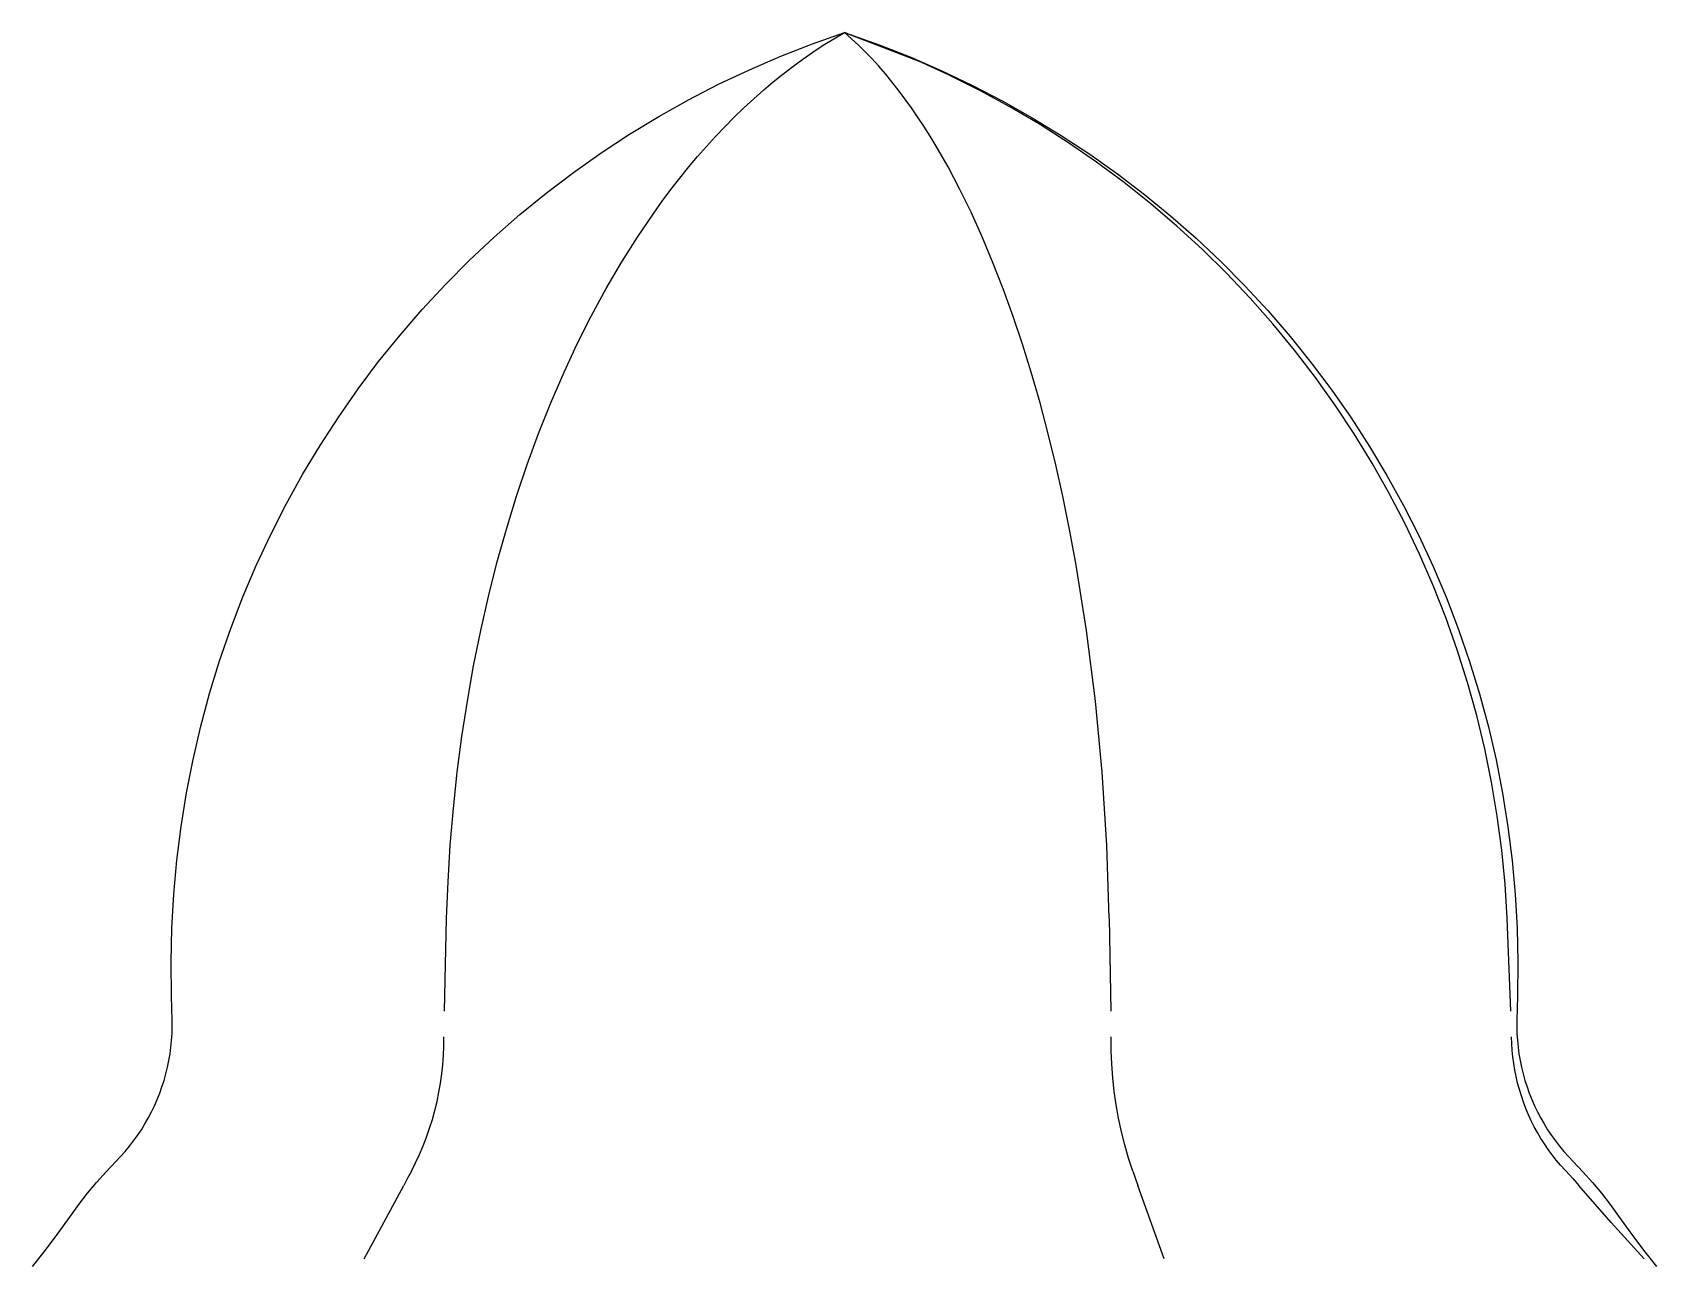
# Model space of a CAD drawing. Header units: millimetres. Extents: x -1519 to 3497, y -297 to 3208.
# Drawn here: x -418.8 to -336.3, y 2926.4 to 2989.1 of the extents above; entities that cross this region are included whole.
import ezdxf

# ---------------------------------------------------------------- set-up
doc = ezdxf.new("R2010")
doc.units = ezdxf.units.MM
doc.header["$MEASUREMENT"] = 0
doc.layers.add('Utwórz2D linie widoczne', color=7, linetype='Continuous', true_color=0x000000)

msp = doc.modelspace()

# ---------------------------------------------------------------- linework, layer by layer
at = {"layer": 'Utwórz2D linie widoczne'}
for p, q in [((-379.196, 2988.496), (-377.565, 2989.069)), ((-378.644, 2988.418), (-378.109, 2988.751)), ((-378.109, 2988.751), (-377.565, 2989.069)), ((-377.204, 2988.752), (-377.565, 2989.069)), ((-377.429, 2989.022), (-377.565, 2989.069)), ((-377.565, 2989.069), (-377.176, 2988.938)), ((-377.429, 2989.022), (-373.826, 2987.624)), ((-377.428, 2989.023), (-375.803, 2988.447)), ((-376.853, 2988.424), (-377.204, 2988.752)), ((-382.394, 2987.181), (-380.806, 2987.866)), ((-380.806, 2987.866), (-379.196, 2988.496)), ((-379.688, 2987.712), (-379.17, 2988.072)), ((-379.17, 2988.072), (-378.644, 2988.418)), ((-376.511, 2988.086), (-376.853, 2988.424)), ((-376.178, 2987.74), (-376.511, 2988.086)), ((-375.803, 2988.447), (-374.198, 2987.814)), ((-374.198, 2987.814), (-372.616, 2987.127)), ((-383.957, 2986.442), (-382.394, 2987.181)), ((-381.186, 2986.56), (-380.696, 2986.956)), ((-380.696, 2986.956), (-380.196, 2987.34)), ((-380.196, 2987.34), (-379.688, 2987.712)), ((-375.828, 2987.356), (-376.178, 2987.74)), ((-375.487, 2986.963), (-375.828, 2987.356)), ((-375.156, 2986.562), (-375.487, 2986.963)), ((-372.243, 2986.902), (-373.826, 2987.624)), ((-372.616, 2987.127), (-371.058, 2986.385)), ((-385.493, 2985.649), (-383.957, 2986.442)), ((-382.178, 2985.702), (-381.667, 2986.153)), ((-381.667, 2986.153), (-381.186, 2986.56)), ((-374.835, 2986.153), (-375.156, 2986.562)), ((-374.497, 2985.705), (-374.835, 2986.153)), ((-370.687, 2986.124), (-372.243, 2986.902)), ((-371.058, 2986.385), (-369.528, 2985.59)), ((-369.159, 2985.293), (-370.687, 2986.124)), ((-387.001, 2984.803), (-385.493, 2985.649)), ((-382.678, 2985.238), (-382.178, 2985.702)), ((-374.169, 2985.249), (-374.497, 2985.705)), ((-369.528, 2985.59), (-368.025, 2984.742)), ((-367.661, 2984.409), (-369.159, 2985.293)), ((-388.479, 2983.906), (-387.001, 2984.803)), ((-383.648, 2984.279), (-383.168, 2984.764)), ((-383.168, 2984.764), (-382.678, 2985.238)), ((-373.851, 2984.787), (-374.169, 2985.249)), ((-373.542, 2984.318), (-373.851, 2984.787)), ((-368.025, 2984.742), (-366.553, 2983.843)), ((-389.924, 2982.958), (-388.479, 2983.906)), ((-384.576, 2983.28), (-384.117, 2983.784)), ((-384.117, 2983.784), (-383.648, 2984.279)), ((-373.219, 2983.808), (-373.542, 2984.318)), ((-372.906, 2983.292), (-373.219, 2983.808)), ((-366.195, 2983.474), (-367.661, 2984.409)), ((-366.553, 2983.843), (-365.112, 2982.894)), ((-391.337, 2981.96), (-389.924, 2982.958)), ((-385.025, 2982.766), (-384.576, 2983.28)), ((-372.307, 2982.244), (-372.906, 2983.292)), ((-364.762, 2982.487), (-366.195, 2983.474)), ((-365.112, 2982.894), (-363.706, 2981.896)), ((-385.929, 2981.671), (-385.464, 2982.244)), ((-385.464, 2982.244), (-385.025, 2982.766)), ((-371.705, 2981.103), (-372.307, 2982.244)), ((-363.364, 2981.452), (-364.762, 2982.487)), ((-392.713, 2980.914), (-391.337, 2981.96)), ((-386.381, 2981.088), (-385.929, 2981.671)), ((-363.706, 2981.896), (-362.334, 2980.849)), ((-362.003, 2980.369), (-363.364, 2981.452)), ((-394.053, 2979.822), (-392.713, 2980.914)), ((-387.254, 2979.898), (-386.823, 2980.497)), ((-386.823, 2980.497), (-386.381, 2981.088)), ((-371.138, 2979.944), (-371.705, 2981.103)), ((-362.334, 2980.849), (-361, 2979.756)), ((-360.681, 2979.238), (-362.003, 2980.369)), ((-395.354, 2978.683), (-394.053, 2979.822)), ((-388.083, 2978.677), (-387.254, 2979.898)), ((-370.571, 2978.694), (-371.138, 2979.944)), ((-361, 2979.756), (-359.704, 2978.618)), ((-396.615, 2977.5), (-395.354, 2978.683)), ((-388.871, 2977.429), (-388.083, 2978.677)), ((-370.04, 2977.429), (-370.571, 2978.694)), ((-359.399, 2978.063), (-360.681, 2979.238)), ((-359.704, 2978.618), (-358.448, 2977.435)), ((-358.159, 2976.843), (-359.399, 2978.063)), ((-397.835, 2976.275), (-396.615, 2977.5)), ((-389.672, 2976.061), (-388.871, 2977.429)), ((-369.5, 2976.044), (-370.04, 2977.429)), ((-358.448, 2977.435), (-357.234, 2976.21)), ((-399.011, 2975.007), (-397.835, 2976.275)), ((-356.962, 2975.581), (-358.159, 2976.843)), ((-357.234, 2976.21), (-356.062, 2974.944)), ((-390.428, 2974.668), (-389.672, 2976.061)), ((-368.995, 2974.646), (-369.5, 2976.044)), ((-355.81, 2974.278), (-356.962, 2975.581)), ((-400.142, 2973.7), (-399.011, 2975.007)), ((-391.141, 2973.252), (-390.428, 2974.668)), ((-368.524, 2973.236), (-368.995, 2974.646)), ((-356.062, 2974.944), (-354.935, 2973.638)), ((-354.703, 2972.935), (-355.81, 2974.278)), ((-401.228, 2972.355), (-400.142, 2973.7)), ((-391.811, 2971.816), (-391.141, 2973.252)), ((-368.083, 2971.816), (-368.524, 2973.236)), ((-354.935, 2973.638), (-353.854, 2972.293)), ((-353.645, 2971.555), (-354.703, 2972.935)), ((-402.267, 2970.973), (-401.228, 2972.355)), ((-353.854, 2972.293), (-352.82, 2970.913)), ((-392.479, 2970.27), (-391.811, 2971.816)), ((-367.635, 2970.256), (-368.083, 2971.816)), ((-352.635, 2970.139), (-353.645, 2971.555)), ((-403.257, 2969.555), (-402.267, 2970.973)), ((-352.82, 2970.913), (-351.834, 2969.497)), ((-393.102, 2968.705), (-392.479, 2970.27)), ((-367.219, 2968.688), (-367.635, 2970.256)), ((-351.675, 2968.689), (-352.635, 2970.139)), ((-404.197, 2968.104), (-403.257, 2969.555)), ((-351.834, 2969.497), (-350.898, 2968.048)), ((-405.087, 2966.622), (-404.197, 2968.104)), ((-393.682, 2967.124), (-393.102, 2968.705)), ((-366.835, 2967.112), (-367.219, 2968.688)), ((-350.766, 2967.206), (-351.675, 2968.689)), ((-350.898, 2968.048), (-350.013, 2966.568)), ((-394.219, 2965.529), (-393.682, 2967.124)), ((-349.909, 2965.692), (-350.766, 2967.206)), ((-405.924, 2965.11), (-405.087, 2966.622)), ((-366.48, 2965.529), (-366.835, 2967.112)), ((-350.013, 2966.568), (-349.178, 2965.058)), ((-394.74, 2963.84), (-394.219, 2965.529)), ((-366.132, 2963.831), (-366.48, 2965.529)), ((-349.106, 2964.149), (-349.909, 2965.692)), ((-406.709, 2963.569), (-405.924, 2965.11)), ((-349.178, 2965.058), (-348.397, 2963.52)), ((-395.216, 2962.139), (-394.74, 2963.84)), ((-365.814, 2962.127), (-366.132, 2963.831)), ((-348.357, 2962.579), (-349.106, 2964.149)), ((-407.44, 2962.002), (-406.709, 2963.569)), ((-348.397, 2963.52), (-347.669, 2961.956)), ((-347.663, 2960.984), (-348.357, 2962.579)), ((-408.117, 2960.411), (-407.44, 2962.002)), ((-395.65, 2960.426), (-395.216, 2962.139)), ((-365.267, 2958.703), (-365.814, 2962.127)), ((-347.669, 2961.956), (-346.996, 2960.368)), ((-347.025, 2959.366), (-347.663, 2960.984)), ((-408.738, 2958.798), (-408.117, 2960.411)), ((-396.042, 2958.703), (-395.65, 2960.426)), ((-346.996, 2960.368), (-346.377, 2958.758)), ((-346.443, 2957.726), (-347.025, 2959.366)), ((-409.303, 2957.164), (-408.738, 2958.798)), ((-396.403, 2956.916), (-396.042, 2958.703)), ((-364.813, 2955.112), (-365.267, 2958.703)), ((-346.377, 2958.758), (-345.815, 2957.127)), ((-345.92, 2956.068), (-346.443, 2957.726)), ((-409.811, 2955.511), (-409.303, 2957.164)), ((-396.722, 2955.12), (-396.403, 2956.916)), ((-345.815, 2957.127), (-345.31, 2955.478)), ((-345.454, 2954.392), (-345.92, 2956.068)), ((-410.261, 2953.842), (-409.811, 2955.511)), ((-396.999, 2953.317), (-396.722, 2955.12)), ((-364.474, 2951.509), (-364.813, 2955.112)), ((-345.31, 2955.478), (-344.861, 2953.812)), ((-345.047, 2952.7), (-345.454, 2954.392)), ((-410.654, 2952.158), (-410.261, 2953.842)), ((-397.234, 2951.508), (-396.999, 2953.317)), ((-344.861, 2953.812), (-344.471, 2952.132)), ((-344.7, 2950.996), (-345.047, 2952.7)), ((-410.988, 2950.462), (-410.654, 2952.158)), ((-397.432, 2949.659), (-397.234, 2951.508)), ((-364.238, 2947.801), (-364.474, 2951.509)), ((-344.471, 2952.132), (-344.138, 2950.439)), ((-344.411, 2949.281), (-344.7, 2950.996)), ((-411.263, 2948.755), (-410.988, 2950.462)), ((-344.138, 2950.439), (-343.865, 2948.736)), ((-397.587, 2947.805), (-397.432, 2949.659)), ((-344.183, 2947.556), (-344.411, 2949.281)), ((-411.479, 2947.04), (-411.263, 2948.755)), ((-343.865, 2948.736), (-343.65, 2947.024)), ((-397.701, 2945.948), (-397.587, 2947.805)), ((-364.115, 2944.089), (-364.238, 2947.801)), ((-344.015, 2945.825), (-344.183, 2947.556)), ((-411.635, 2945.318), (-411.479, 2947.04)), ((-343.65, 2947.024), (-343.494, 2945.306)), ((-397.772, 2944.089), (-397.701, 2945.948)), ((-343.908, 2944.089), (-344.015, 2945.825)), ((-411.731, 2943.592), (-411.635, 2945.318)), ((-343.494, 2945.306), (-343.398, 2943.584)), ((-397.888, 2939.38), (-397.772, 2944.089)), ((-364.115, 2944.089), (-364.038, 2939.38)), ((-343.716, 2939.38), (-343.908, 2944.089)), ((-411.768, 2941.863), (-411.731, 2943.592)), ((-343.398, 2943.584), (-343.362, 2941.859)), ((-411.745, 2940.134), (-411.768, 2941.863)), ((-343.362, 2941.859), (-343.385, 2940.134)), ((-411.713, 2938.923), (-411.745, 2940.134)), ((-343.385, 2940.134), (-343.417, 2938.923)), ((-411.721, 2938.232), (-411.711, 2938.578)), ((-411.711, 2938.578), (-411.713, 2938.923)), ((-343.417, 2938.923), (-343.419, 2938.578)), ((-343.419, 2938.578), (-343.409, 2938.232)), ((-411.824, 2937.202), (-411.778, 2937.544)), ((-411.778, 2937.544), (-411.744, 2937.888)), ((-411.744, 2937.888), (-411.721, 2938.232)), ((-397.931, 2937.125), (-397.912, 2937.598)), ((-397.912, 2937.598), (-397.908, 2938.07)), ((-364.02, 2937.376), (-364.025, 2938.07)), ((-343.672, 2937.731), (-343.682, 2938.07)), ((-343.651, 2937.392), (-343.672, 2937.731)), ((-343.409, 2938.232), (-343.386, 2937.888)), ((-343.386, 2937.888), (-343.352, 2937.544)), ((-343.352, 2937.544), (-343.306, 2937.202)), ((-411.953, 2936.523), (-411.883, 2936.861)), ((-411.883, 2936.861), (-411.824, 2937.202)), ((-398.017, 2936.184), (-397.966, 2936.654)), ((-397.966, 2936.654), (-397.931, 2937.125)), ((-363.991, 2936.683), (-364.02, 2937.376)), ((-363.938, 2935.991), (-363.991, 2936.683)), ((-343.618, 2937.054), (-343.651, 2937.392)), ((-343.574, 2936.718), (-343.618, 2937.054)), ((-343.519, 2936.383), (-343.574, 2936.718)), ((-343.306, 2937.202), (-343.248, 2936.861)), ((-343.248, 2936.861), (-343.178, 2936.523)), ((-412.233, 2935.525), (-412.128, 2935.854)), ((-412.128, 2935.854), (-412.034, 2936.187)), ((-412.034, 2936.187), (-411.953, 2936.523)), ((-398.083, 2935.717), (-398.017, 2936.184)), ((-363.862, 2935.301), (-363.938, 2935.991)), ((-343.452, 2936.05), (-343.519, 2936.383)), ((-343.375, 2935.72), (-343.452, 2936.05)), ((-343.178, 2936.523), (-343.096, 2936.187)), ((-343.096, 2936.187), (-343.002, 2935.854)), ((-343.002, 2935.854), (-342.897, 2935.525)), ((-412.477, 2934.879), (-412.349, 2935.2)), ((-412.349, 2935.2), (-412.233, 2935.525)), ((-398.26, 2934.788), (-398.164, 2935.251)), ((-398.164, 2935.251), (-398.083, 2935.717)), ((-363.763, 2934.614), (-363.862, 2935.301)), ((-343.286, 2935.392), (-343.375, 2935.72)), ((-343.187, 2935.067), (-343.286, 2935.392)), ((-343.076, 2934.746), (-343.187, 2935.067)), ((-342.897, 2935.525), (-342.781, 2935.2)), ((-342.781, 2935.2), (-342.653, 2934.879)), ((-412.926, 2933.946), (-412.766, 2934.252)), ((-412.766, 2934.252), (-412.616, 2934.563)), ((-412.616, 2934.563), (-412.477, 2934.879)), ((-398.498, 2933.874), (-398.372, 2934.329)), ((-398.372, 2934.329), (-398.26, 2934.788)), ((-363.641, 2933.931), (-363.763, 2934.614)), ((-342.955, 2934.429), (-343.076, 2934.746)), ((-342.824, 2934.116), (-342.955, 2934.429)), ((-342.653, 2934.879), (-342.514, 2934.563)), ((-342.514, 2934.563), (-342.364, 2934.252)), ((-342.364, 2934.252), (-342.204, 2933.946)), ((-413.471, 2933.064), (-413.279, 2933.352)), ((-413.279, 2933.352), (-413.098, 2933.646)), ((-413.098, 2933.646), (-412.926, 2933.946)), ((-398.796, 2932.977), (-398.64, 2933.423)), ((-398.64, 2933.423), (-398.498, 2933.874)), ((-363.495, 2933.252), (-363.641, 2933.931)), ((-342.682, 2933.808), (-342.824, 2934.116)), ((-342.529, 2933.505), (-342.682, 2933.808)), ((-342.367, 2933.207), (-342.529, 2933.505)), ((-342.204, 2933.946), (-342.033, 2933.646)), ((-342.033, 2933.646), (-341.851, 2933.352)), ((-341.851, 2933.352), (-341.659, 2933.064)), ((-414.104, 2932.244), (-413.884, 2932.51)), ((-413.884, 2932.51), (-413.672, 2932.784)), ((-413.672, 2932.784), (-413.471, 2933.064)), ((-399.151, 2932.102), (-398.966, 2932.536)), ((-398.966, 2932.536), (-398.796, 2932.977)), ((-363.327, 2932.579), (-363.495, 2933.252)), ((-363.136, 2931.912), (-363.327, 2932.579)), ((-342.195, 2932.914), (-342.367, 2933.207)), ((-342.013, 2932.628), (-342.195, 2932.914)), ((-341.821, 2932.347), (-342.013, 2932.628)), ((-341.659, 2933.064), (-341.458, 2932.784)), ((-341.458, 2932.784), (-341.247, 2932.51)), ((-341.247, 2932.51), (-341.026, 2932.244)), ((-415.071, 2931.215), (-414.573, 2931.737)), ((-414.573, 2931.737), (-414.334, 2931.987)), ((-414.334, 2931.987), (-414.104, 2932.244)), ((-399.564, 2931.252), (-399.351, 2931.673)), ((-399.351, 2931.673), (-399.151, 2932.102)), ((-362.923, 2931.252), (-363.136, 2931.912)), ((-341.621, 2932.074), (-341.821, 2932.347)), ((-341.411, 2931.807), (-341.621, 2932.074)), ((-341.192, 2931.547), (-341.411, 2931.807)), ((-341.026, 2932.244), (-340.796, 2931.987)), ((-340.796, 2931.987), (-340.558, 2931.737)), ((-340.558, 2931.737), (-340.059, 2931.215)), ((-415.552, 2930.677), (-415.071, 2931.215)), ((-399.764, 2930.891), (-399.956, 2930.527)), ((-399.564, 2931.252), (-399.764, 2930.891)), ((-362.923, 2931.252), (-362.662, 2930.527)), ((-340.965, 2931.295), (-341.192, 2931.547)), ((-340.965, 2931.295), (-340.931, 2931.259)), ((-340.931, 2931.259), (-340.575, 2930.874)), ((-340.575, 2930.874), (-340.27, 2930.527)), ((-340.059, 2931.215), (-339.578, 2930.677)), ((-416.457, 2929.552), (-416.014, 2930.122)), ((-416.014, 2930.122), (-415.552, 2930.677)), ((-401.954, 2926.804), (-399.956, 2930.527)), ((-361.332, 2926.804), (-362.662, 2930.527)), ((-338.625, 2928.649), (-340.27, 2930.527)), ((-339.578, 2930.677), (-339.116, 2930.122)), ((-339.116, 2930.122), (-338.673, 2929.552)), ((-416.88, 2928.967), (-416.457, 2929.552)), ((-338.673, 2929.552), (-338.251, 2928.967)), ((-417.502, 2928.098), (-416.88, 2928.967)), ((-336.942, 2926.804), (-338.625, 2928.649)), ((-338.251, 2928.967), (-337.628, 2928.098)), ((-418.145, 2927.244), (-417.502, 2928.098)), ((-337.628, 2928.098), (-336.985, 2927.244)), ((-418.809, 2926.406), (-418.145, 2927.244)), ((-336.985, 2927.244), (-336.321, 2926.406))]:
    msp.add_line(p, q, dxfattribs=at)

doc.saveas('drawing.dxf')
